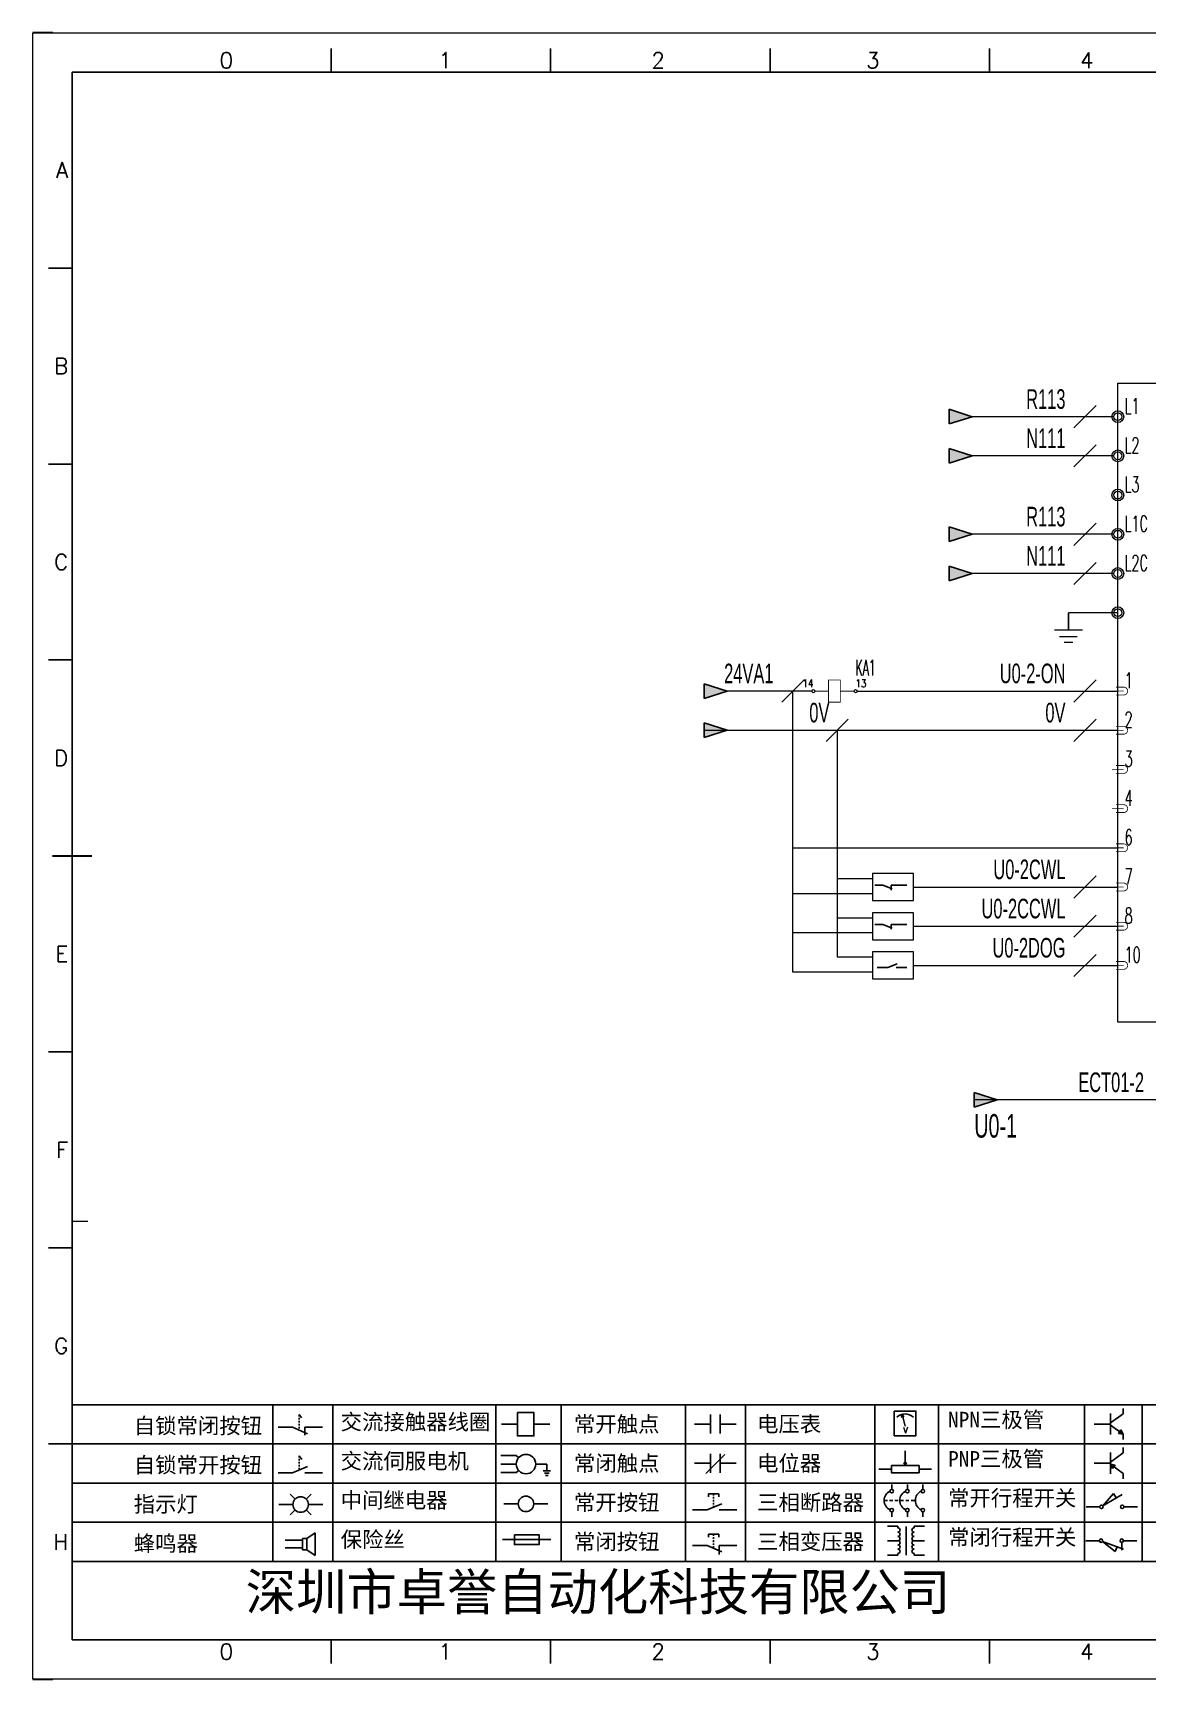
# Model space of a CAD drawing. Extents: x 49673 to 52330, y -5620 to -4375.
# Drawn here: x 50010.3 to 50152.4, y -5113.3 to -4903.3 of the extents above; entities that cross this region are included whole.
import ezdxf
from ezdxf.enums import TextEntityAlignment as Align

# ---------------------------------------------------------------- set-up
doc = ezdxf.new("R2010")
doc.units = 0
doc.header["$MEASUREMENT"] = 0
doc.linetypes.add('ACAD_ISO02W100', pattern=[15, 12, -3])
doc.layers.add('AE_BOR', color=1, linetype='Continuous')
doc.layers.add('ELEMENT', color=3, linetype='Continuous')
doc.layers.add('Dimension', color=3, linetype='Continuous', lineweight=13)
doc.styles.get("Standard").update_dxf_attribs({"font": 'txt.shx'})
doc.styles.add('WD', font='simplex.shx', dxfattribs={"bigfont": 'gbcbig.shx'})
doc.styles.add('样式 8', font='arial.ttf')
doc.styles.add('汉字', font='')
doc.styles.get('汉字').set_extended_font_data('新宋体')

# ---------------------------------------------------------------- blocks, each defined once
blk = doc.blocks.new('$element$00000335')
at = {"const_width": 0.0233}
for points in [[(0, 0), (0, -0.35)], [(-0.283, -0.35), (0.283, -0.35), (0.283, -0.65), (-0.283, -0.65), (-0.283, -0.35)], [(0, -1), (0, -0.65)]]:
    blk.add_lwpolyline(points, dxfattribs=at)
at = {"flags": 9}
blk.add_attdef('S', (0, 0), '', height=0.00000667, dxfattribs=at)
blk = doc.blocks.new('H_KA_M')
at = {"lineweight": 0}
for centre in [(0.2, 0), (5.6, 0)]:
    blk.add_circle(centre, 0.2, dxfattribs=at)
at = {"layer": 'ELEMENT', "color": 0, "xscale": 5, "yscale": 5, "zscale": 5, "rotation": 270}
blk.add_blockref('$element$00000335', (5.4, 0), dxfattribs=at)
at = {"lineweight": 0, "style": 'WD', "width": 0.8}
for tag, p, height in [('编号', (5.6, 2), 2), ('端子号', (5.6, 0.5), 1)]:
    blk.add_attdef(tag, p, '', height=height, dxfattribs=at)
blk.add_attdef('端子号', text='', height=1, dxfattribs=at).set_placement((0.2, 0.5), align=Align.RIGHT)
blk = doc.blocks.new('*U28')
at = {"linetype": 'ByBlock'}
for p, q in [((-1909.23, -780.45), (-1909.23, -780.67)), ((-1909.23, -780.45), (-1908.92, -780.84)), ((-1909.23, -780.84), (-1909.23, -781.05)), ((-1911.92, -782.07), (-1910.06, -782.07)), ((-1910.06, -782.07), (-1908.18, -782.88)), ((-1909.23, -781.23), (-1909.23, -781.44)), ((-1909.23, -781.61), (-1909.23, -781.83)), ((-1909.23, -782), (-1909.23, -782.21)), ((-1909.23, -782.38), (-1909.23, -782.43)), ((-1908.52, -783.07), (-1908.52, -782.07)), ((-1906.25, -782.07), (-1908.52, -782.07))]:
    blk.add_line(p, q, dxfattribs=at)
blk = doc.blocks.new('*U30')
at = {"linetype": 'ByBlock'}
for p, q in [((-1908.88, -791.17), (-1909.23, -790.71)), ((-1909.23, -790.71), (-1909.23, -790.92)), ((-1909.23, -791.09), (-1909.23, -791.31)), ((-1909.23, -791.48), (-1909.23, -791.69)), ((-1911.92, -792.89), (-1910.06, -792.89)), ((-1910.06, -792.89), (-1908.18, -792.08)), ((-1909.23, -791.86), (-1909.23, -792.08)), ((-1909.23, -792.25), (-1909.23, -792.47)), ((-1906.25, -792.89), (-1908.52, -792.89))]:
    blk.add_line(p, q, dxfattribs=at)
blk = doc.blocks.new('蜂鸣器')
at = {"linetype": 'ByBlock'}
for p, q in [((-1907.17, -795.53), (-1908.25, -796.26)), ((-1907.17, -795.53), (-1907.17, -798.41)), ((-1908.8, -796.48), (-1911.01, -796.48)), ((-1908.8, -797.46), (-1911.01, -797.46)), ((-1908.25, -796.26), (-1908.8, -796.26)), ((-1908.8, -797.68), (-1908.8, -796.26)), ((-1908.25, -797.68), (-1908.8, -797.68)), ((-1908.25, -797.68), (-1908.25, -796.26)), ((-1907.17, -798.41), (-1908.25, -797.68))]:
    blk.add_line(p, q, dxfattribs=at)
blk = doc.blocks.new('指示灯')
at = {"linetype": 'ByBlock'}
for p, q in [((-1854.25, -776.92), (-1856.06, -776.92)), ((-1854.62, -775.59), (-1853.97, -776.23)), ((-1851.9, -775.59), (-1852.54, -776.23)), ((-1852.26, -776.92), (-1850.45, -776.92)), ((-1854.62, -778.25), (-1853.97, -777.61)), ((-1851.9, -778.25), (-1852.54, -777.61))]:
    blk.add_line(p, q, dxfattribs=at)
blk.add_circle((-1853.26, -776.92), 0.992, dxfattribs=at)
blk = doc.blocks.new('交流接触器线圈')
at = {"linetype": 'ByBlock'}
for p, q in [((-1880.82, -781.77), (-1882.87, -781.77)), ((-1878.72, -781.77), (-1876.67, -781.77))]:
    blk.add_line(p, q, dxfattribs=at)
blk.add_lwpolyline([(-1880.82, -780.28), (-1878.72, -780.28), (-1878.72, -783.26), (-1880.82, -783.26)], close=True, dxfattribs=at)
blk = doc.blocks.new('交流伺服电机')
at = {"linetype": 'ByBlock'}
for p, q in [((-1880.97, -785.75), (-1882.94, -785.75)), ((-1880.97, -786.85), (-1882.94, -786.85)), ((-1880.97, -785.75), (-1880.65, -786.03)), ((-1878.49, -786.85), (-1877.07, -786.85)), ((-1877.07, -786.85), (-1877.07, -787.72)), ((-1880.97, -787.94), (-1882.94, -787.94)), ((-1880.97, -787.94), (-1880.65, -787.67)), ((-1877.54, -787.72), (-1876.59, -787.72)), ((-1877.38, -788.01), (-1876.75, -788.01)), ((-1877.23, -788.29), (-1876.9, -788.29))]:
    blk.add_line(p, q, dxfattribs=at)
blk.add_circle((-1879.73, -786.85), 1.24, dxfattribs=at)
blk = doc.blocks.new('中间继电器')
at = {"linetype": 'ByBlock'}
for p, q in [((-1880.72, -791.92), (-1882.54, -791.92)), ((-1878.74, -791.92), (-1876.92, -791.92))]:
    blk.add_line(p, q, dxfattribs=at)
blk.add_circle((-1879.73, -791.92), 0.992, dxfattribs=at)
blk = doc.blocks.new('保险丝')
at = {"linetype": 'ByBlock'}
blk.add_line((-1882.72, -796.49), (-1876.55, -796.49), dxfattribs=at)
blk.add_lwpolyline([(-1881.2, -795.86), (-1878.06, -795.86), (-1878.06, -797.12), (-1881.2, -797.12)], close=True, dxfattribs=at)
blk = doc.blocks.new('常开按钮')
at = {"linetype": 'ByBlock'}
for p, q in [((-1910.06, -787.73), (-1908.18, -786.93)), ((-1909.9, -785.68), (-1908.56, -785.68)), ((-1909.9, -785.68), (-1909.9, -786.07)), ((-1909.23, -785.68), (-1909.23, -785.89)), ((-1909.23, -786.06), (-1909.23, -786.28)), ((-1909.23, -786.45), (-1909.23, -786.67)), ((-1909.23, -786.84), (-1909.23, -787.05)), ((-1909.23, -787.22), (-1909.23, -787.38)), ((-1908.56, -785.68), (-1908.56, -786.07)), ((-1911.92, -787.73), (-1910.06, -787.73)), ((-1906.25, -787.73), (-1908.52, -787.73))]:
    blk.add_line(p, q, dxfattribs=at)
blk = doc.blocks.new('常开触点')
at = {"linetype": 'ByBlock'}
for p, q in [((-1853.82, -782.99), (-1853.82, -780.56)), ((-1852.6, -782.99), (-1852.6, -780.56)), ((-1853.82, -781.77), (-1855.88, -781.77)), ((-1852.6, -781.77), (-1850.55, -781.77))]:
    blk.add_line(p, q, dxfattribs=at)
blk = doc.blocks.new('常闭触点')
at = {"linetype": 'ByBlock'}
for p, q in [((-1853.82, -786.77), (-1855.88, -786.77)), ((-1852.01, -785.66), (-1854.43, -788.1)), ((-1853.82, -787.99), (-1853.82, -785.56)), ((-1852.6, -787.99), (-1852.6, -785.56)), ((-1852.6, -786.77), (-1850.55, -786.77))]:
    blk.add_line(p, q, dxfattribs=at)
blk = doc.blocks.new('常闭按钮')
at = {"linetype": 'ByBlock'}
for p, q in [((-1854.11, -790.83), (-1852.77, -790.83)), ((-1854.11, -790.83), (-1854.11, -791.22)), ((-1853.44, -790.83), (-1853.44, -791.04)), ((-1853.44, -791.21), (-1853.44, -791.43)), ((-1853.44, -791.6), (-1853.44, -791.82)), ((-1852.77, -790.83), (-1852.77, -791.22)), ((-1856.13, -792.28), (-1854.28, -792.28)), ((-1854.28, -792.28), (-1852.4, -793.09)), ((-1853.44, -791.99), (-1853.44, -792.2)), ((-1853.44, -792.37), (-1853.44, -792.53)), ((-1850.47, -792.28), (-1852.73, -792.28)), ((-1852.73, -792.28), (-1852.73, -793.43))]:
    blk.add_line(p, q, dxfattribs=at)
blk = doc.blocks.new('电压表')
at = {"linetype": 'ByBlock'}
for p, q in [((-1814.84, -780.75), (-1814.91, -781.13)), ((-1814.6, -781.05), (-1814.91, -781.13)), ((-1814.84, -780.75), (-1814.46, -782.26)), ((-1814.84, -780.75), (-1814.6, -781.05))]:
    blk.add_line(p, q, dxfattribs=at)
blk.add_lwpolyline([(-1815.84, -780.34), (-1813.07, -780.34), (-1813.07, -783.49), (-1815.84, -783.49)], close=True, dxfattribs=at)
blk.add_arc((-1814.46, -782.26), 1.56, 46.8313, 133.1687, dxfattribs=at)
at = {"linetype": 'ByBlock', "insert": (-1814.7, -782.39), "char_height": 0.75, "width": 0.6768, "attachment_point": 1}
blk.add_mtext('V', dxfattribs=at)
blk = doc.blocks.new('电位器')
at = {"linetype": 'ByBlock'}
for p, q in [((-1814.45, -787.3), (-1814.45, -785.39)), ((-1814.45, -787.3), (-1814.62, -786.96)), ((-1814.62, -786.96), (-1814.27, -786.96)), ((-1814.45, -787.3), (-1814.27, -786.96)), ((-1816.21, -787.75), (-1817.79, -787.75)), ((-1812.68, -787.75), (-1811.1, -787.75))]:
    blk.add_line(p, q, dxfattribs=at)
blk.add_lwpolyline([(-1816.21, -787.3), (-1812.68, -787.3), (-1812.68, -788.2), (-1816.21, -788.2)], close=True, dxfattribs=at)
blk = doc.blocks.new('三相断路器')
at = {"linetype": 'ByBlock'}
for p, q in [((-1816.17, -790.33), (-1816.17, -789.7)), ((-1814.17, -790.33), (-1814.17, -789.7)), ((-1812.18, -790.33), (-1812.18, -789.7)), ((-1817.14, -791.74), (-1816.72, -791.74)), ((-1816.45, -791.74), (-1816.03, -791.74)), ((-1816.17, -793.19), (-1816.17, -793.83)), ((-1815.76, -791.74), (-1815.34, -791.74)), ((-1815.07, -791.74), (-1814.65, -791.74)), ((-1814.38, -791.74), (-1813.96, -791.74)), ((-1814.17, -793.19), (-1814.17, -793.83)), ((-1813.69, -791.74), (-1813.27, -791.74)), ((-1812.18, -793.19), (-1812.18, -793.83))]:
    blk.add_line(p, q, dxfattribs=at)
for centre in [(-1816.17, -790.55), (-1814.17, -790.55), (-1812.18, -790.55), (-1816.17, -792.98), (-1814.17, -792.98), (-1812.18, -792.98)]:
    blk.add_circle(centre, 0.219, dxfattribs=at)
for centre in [(-1815.81, -791.74), (-1813.82, -791.74), (-1811.83, -791.74)]:
    blk.add_arc(centre, 1.32, 115.5791, 244.4209, dxfattribs=at)
blk = doc.blocks.new('三相变压器')
at = {"linetype": 'ByBlock'}
for p, q in [((-1816.69, -795.03), (-1815.37, -795.03)), ((-1815.37, -795.03), (-1815.37, -795.24)), ((-1814.34, -798.7), (-1814.34, -795.04)), ((-1812, -795.03), (-1813.32, -795.03)), ((-1813.32, -795.03), (-1813.32, -795.24)), ((-1816.69, -796.87), (-1815.37, -796.87)), ((-1812, -796.87), (-1813.32, -796.87)), ((-1816.69, -798.71), (-1815.37, -798.71)), ((-1815.37, -798.71), (-1815.37, -798.5)), ((-1813.32, -798.71), (-1813.32, -798.5)), ((-1812, -798.71), (-1813.32, -798.71))]:
    blk.add_line(p, q, dxfattribs=at)
for centre, start, end in [((-1815.37, -795.51), 270, 90), ((-1815.37, -796.06), 270, 90), ((-1813.32, -795.51), 90, 270), ((-1813.32, -796.06), 90, 270), ((-1815.37, -796.6), 270, 90), ((-1815.37, -797.14), 270, 90), ((-1815.37, -797.68), 270, 90), ((-1815.37, -798.23), 270, 90), ((-1813.32, -796.6), 90, 270), ((-1813.32, -797.14), 90, 270), ((-1813.32, -797.68), 90, 270), ((-1813.32, -798.23), 90, 270)]:
    blk.add_arc(centre, 0.271, start, end, dxfattribs=at)
blk = doc.blocks.new('NPN三极管')
at = {"linetype": 'ByBlock'}
for p, q in [((-1785.73, -780.61), (-1785.73, -783.32)), ((-1785.73, -781.82), (-1784.15, -780.66)), ((-1784.15, -780.66), (-1784.15, -779.98)), ((-1785.73, -781.97), (-1787.81, -781.97)), ((-1785.73, -782.11), (-1784.15, -783.27)), ((-1784.41, -782.73), (-1784.74, -783.18)), ((-1784.15, -783.27), (-1784.74, -783.18)), ((-1784.15, -783.27), (-1784.41, -782.73)), ((-1784.15, -783.27), (-1784.15, -783.96))]:
    blk.add_line(p, q, dxfattribs=at)
blk = doc.blocks.new('PNP三极管')
at = {"linetype": 'ByBlock'}
for p, q in [((-1784.9, -785.38), (-1784.9, -788.09)), ((-1783.32, -785.43), (-1783.32, -784.75)), ((-1784.9, -786.74), (-1786.98, -786.74)), ((-1784.9, -786.59), (-1783.32, -785.43)), ((-1784.9, -786.88), (-1783.32, -788.04)), ((-1784.9, -786.88), (-1784.31, -786.97)), ((-1784.9, -786.88), (-1784.64, -787.42)), ((-1784.31, -786.97), (-1784.64, -787.42)), ((-1783.32, -788.04), (-1783.32, -788.73))]:
    blk.add_line(p, q, dxfattribs=at)
blk = doc.blocks.new('常开行程开关')
at = {"linetype": 'ByBlock'}
for p, q in [((-1785.89, -792.17), (-1784.52, -790.62)), ((-1785.89, -792.17), (-1783.43, -790.72)), ((-1784.52, -790.62), (-1784.19, -791.17)), ((-1786.29, -792.3), (-1788.01, -792.3)), ((-1781.48, -792.3), (-1783.21, -792.3))]:
    blk.add_line(p, q, dxfattribs=at)
for centre in [(-1786.07, -792.3), (-1783.42, -792.3)]:
    blk.add_circle(centre, 0.219, dxfattribs=at)
blk = doc.blocks.new('常闭行程开关')
at = {"linetype": 'ByBlock'}
for p, q in [((-1786.34, -796.62), (-1788.07, -796.62)), ((-1785.93, -796.72), (-1783.25, -797.7)), ((-1785.93, -796.72), (-1784.3, -798)), ((-1784.3, -798), (-1784.08, -797.4)), ((-1783.48, -796.84), (-1783.48, -797.85)), ((-1781.54, -796.62), (-1783.26, -796.62))]:
    blk.add_line(p, q, dxfattribs=at)
for centre in [(-1786.12, -796.62), (-1783.48, -796.62)]:
    blk.add_circle(centre, 0.219, dxfattribs=at)
blk = doc.blocks.new('电控横A4')
for p, q in [((292, -5), (5, -5)), ((5, -5), (5, -205)), ((10.03, -205), (289.53, -205)), ((130.8, -205), (190.75, -205))]:
    blk.add_line(p, q)
at = {"lineweight": 9, "ltscale": 0.1}
for p, q in [((5, -151.57), (7, -151.57)), ((101.34, -205), (130.8, -205)), ((129.44, -205), (129.44, -205)), ((129.44, -205), (129.44, -205)), ((129.44, -205), (129.44, -205)), ((129.44, -205), (129.44, -205))]:
    blk.add_line(p, q, dxfattribs=at)
at = {"linetype": 'ByBlock'}
for p, q in [((292, -175), (5, -175)), ((292, -180), (5, -180)), ((292, -185), (5, -185)), ((292, -190), (5, -190)), ((292, -195), (5, -195))]:
    blk.add_line(p, q, dxfattribs=at)
at = {"color": 0, "lineweight": -2}
for p, q in [((30.58, -175), (30.58, -195)), ((38.26, -175), (38.26, -195)), ((59.05, -175), (59.05, -195)), ((67.4, -175), (67.4, -195)), ((83.26, -175), (83.26, -195)), ((90.91, -175), (90.91, -195)), ((107.4, -175), (107.4, -195)), ((115.5, -175), (115.5, -195)), ((134.12, -175), (134.12, -195)), ((141.48, -175), (141.48, -195))]:
    blk.add_line(p, q, dxfattribs=at)
at = {"color": 0, "ltscale": 2}
blk.add_line((101.34, -205), (5, -205), dxfattribs=at)
at = {"layer": 'AE_BOR', "lineweight": 30}
for p, q in [((2.53, 0), (0, 0)), ((0, -210), (2.53, -210))]:
    blk.add_line(p, q, dxfattribs=at)
at = {"layer": 'AE_BOR', "color": 1, "lineweight": 15}
for p, q in [((0, 0), (297, 0)), ((0, -210), (0, 0)), ((297, -210), (0, -210))]:
    blk.add_line(p, q, dxfattribs=at)
at = {"layer": 'AE_BOR'}
for p, q in [((38.03, -5), (38.03, -2)), ((66.03, -5), (66.03, -2)), ((94.03, -5), (94.03, -2)), ((122.03, -5), (122.03, -2)), ((5, -30), (2, -30)), ((5, -55), (2, -55)), ((5, -80), (2, -80)), ((5, -130), (2, -130)), ((5, -155), (2, -155)), ((5, -180), (2, -180)), ((38.03, -205), (38.03, -208)), ((66.03, -205), (66.03, -208)), ((94.03, -205), (94.03, -208)), ((122.03, -205), (122.03, -208))]:
    blk.add_line(p, q, dxfattribs=at)
at = {"layer": 'AE_BOR', "color": 2, "lineweight": 30}
blk.add_line((2.5, -105), (7.5, -105), dxfattribs=at)
at = {"linetype": 'ByBlock'}
for name, p in [('*U28', (1943.19, 604.18)), ('交流接触器线圈', (1942.62, 604.27)), ('常开触点', (1940.27, 604.3)), ('电压表', (1925.71, 604.52)), ('NPN三极管', (1923.2, 604.5)), ('PNP三极管', (1922.37, 604.27)), ('*U30', (1943.19, 609.18)), ('交流伺服电机', (1942.62, 604.27)), ('常闭触点', (1940.27, 604.3)), ('电位器', (1925.71, 604.52)), ('指示灯', (1887.41, 589.18)), ('中间继电器', (1942.62, 604.27)), ('常开按钮', (1996.06, 599.3)), ('三相断路器', (1925.71, 604.52)), ('常开行程开关', (1922.37, 604.27)), ('三相变压器', (1925.71, 604.52)), ('蜂鸣器', (1943.19, 604.18)), ('保险丝', (1942.62, 604.27)), ('常闭按钮', (1940.27, 599.3)), ('常闭行程开关', (1922.37, 604.27))]:
    blk.add_blockref(name, p, dxfattribs=at)
at = {"char_height": 2, "attachment_point": 1, "style": '汉字'}
for s, insert in [('{\\fKaiTi_GB2312|b0|i0|c134|p49;自锁常闭按钮}', (12.86, -176.69)), ('{\\fKaiTi_GB2312|b0|i0|c134|p49;交流接触器线圈}', (39.25, -176.19)), ('{\\fKaiTi_GB2312|b0|i0|c134|p49;常开触点}', (69.01, -176.48)), ('{\\fKaiTi_GB2312|b0|i0|c134|p49;电压表}', (92.37, -176.47)), ('{\\fKaiTi_GB2312|b0|i0|c134|p49;NPN三极管}', (116.73, -175.91)), ('{\\fKaiTi_GB2312|b0|i0|c134|p49;自锁常开按钮}', (12.86, -181.69)), ('{\\fKaiTi_GB2312|b0|i0|c134|p49;交流伺服电机}', (39.25, -181.19)), ('{\\fKaiTi_GB2312|b0|i0|c134|p49;常闭触点}', (69.01, -181.48)), ('{\\fKaiTi_GB2312|b0|i0|c134|p49;电位器}', (92.37, -181.47)), ('{\\fKaiTi_GB2312|b0|i0|c134|p49;PNP三极管}', (116.73, -180.91)), ('{\\fKaiTi_GB2312|b0|i0|c134|p49;指示灯}', (12.86, -186.69)), ('{\\fKaiTi_GB2312|b0|i0|c134|p49;中间继电器}', (39.25, -186.19)), ('{\\fKaiTi_GB2312|b0|i0|c134|p49;常开按钮}', (69.01, -186.48)), ('{\\fKaiTi_GB2312|b0|i0|c134|p49;三相断路器}', (92.37, -186.47)), ('{\\fKaiTi_GB2312|b0|i0|c134|p49;常开行程开关}', (116.73, -185.91)), ('{\\fKaiTi_GB2312|b0|i0|c134|p49;保险丝}', (39.25, -191.19)), ('{\\fKaiTi_GB2312|b0|i0|c134|p49;常闭行程开关}', (116.73, -190.91)), ('{\\fKaiTi_GB2312|b0|i0|c134|p49;蜂鸣器}', (12.86, -191.69)), ('{\\fKaiTi_GB2312|b0|i0|c134|p49;常闭按钮}', (69.01, -191.48)), ('{\\fKaiTi_GB2312|b0|i0|c134|p49;三相变压器}', (92.37, -191.47))]:
    blk.add_mtext(s, dxfattribs=dict(at, insert=insert))
at = {"color": 0, "lineweight": -2, "insert": (27.14, -196.53), "char_height": 4.7064, "width": 96.1138, "attachment_point": 1}
blk.add_mtext('深圳市卓誉自动化科技有限公司', dxfattribs=at)
at = {"layer": 'AE_BOR', "style": 'WD'}
for s, p in [('0', (24.67, -4.5)), ('1', (52.6, -4.5)), ('2', (79.75, -4.5)), ('3', (107.15, -4.5)), ('4', (134.45, -4.5)), ('0', (24.67, -207.5)), ('1', (52.6, -207.5)), ('2', (79.75, -207.5)), ('3', (107.15, -207.5)), ('4', (134.45, -207.5))]:
    blk.add_text(s, height=2, dxfattribs=at).set_placement(p, align=Align.CENTER)
for s, p in [('A', (4.5, -17.5)), ('B', (4.5, -42.5)), ('C', (4.5, -67.5)), ('D', (4.5, -92.5)), ('E', (4.5, -117.5)), ('F', (4.5, -142.5)), ('G', (4.5, -167.5)), ('H', (4.5, -192.5))]:
    blk.add_text(s, height=2, dxfattribs=at).set_placement(p, align=Align.MIDDLE_RIGHT)

msp = doc.modelspace()

# ---------------------------------------------------------------- hatches: boundary and pattern name
for points in [[(50130.06, -4952.28), (50127.14, -4953.21), (50127.14, -4951.34)], [(50130.06, -4957.28), (50127.14, -4958.21), (50127.14, -4956.34)], [(50130.06, -4967.28), (50127.14, -4968.22), (50127.14, -4966.35)], [(50130.06, -4972.29), (50127.14, -4973.22), (50127.14, -4971.35)], [(50098.83, -4987.29), (50095.91, -4988.22), (50095.91, -4986.35)], [(50098.83, -4992.28), (50095.91, -4993.22), (50095.91, -4991.35)], [(50133.27, -5039.44), (50130.35, -5040.38), (50130.35, -5038.51)], [(50133.27, -5039.44), (50130.35, -5040.38), (50130.35, -5038.51)]]:
    msp.add_hatch(color=256).paths.add_polyline_path(points)

# ---------------------------------------------------------------- linework, layer by layer
for p, q in [((50130.06, -4952.28), (50127.14, -4951.34)), ((50127.14, -4953.21), (50127.14, -4951.34)), ((50130.06, -4952.28), (50127.14, -4953.21)), ((50130.06, -4957.28), (50127.14, -4956.34)), ((50127.14, -4958.21), (50127.14, -4956.34)), ((50130.06, -4957.28), (50127.14, -4958.21)), ((50130.06, -4967.28), (50127.14, -4966.35)), ((50127.14, -4968.22), (50127.14, -4966.35)), ((50130.06, -4967.28), (50127.14, -4968.22)), ((50130.06, -4972.29), (50127.14, -4971.35)), ((50127.14, -4973.22), (50127.14, -4971.35)), ((50130.06, -4972.29), (50127.14, -4973.22)), ((50142.35, -4977.29), (50142.35, -4979.47)), ((50098.83, -4987.29), (50095.91, -4986.35)), ((50095.91, -4988.22), (50095.91, -4986.35)), ((50098.83, -4987.29), (50095.91, -4988.22)), ((50098.83, -4992.28), (50095.91, -4991.35)), ((50095.91, -4993.22), (50095.91, -4991.35)), ((50098.83, -4992.28), (50095.91, -4993.22)), ((50133.27, -5039.44), (50130.35, -5038.51)), ((50130.35, -5040.38), (50130.35, -5038.51)), ((50133.27, -5039.44), (50130.35, -5038.51)), ((50133.27, -5039.44), (50130.35, -5040.38)), ((50133.27, -5039.44), (50130.35, -5040.38))]:
    msp.add_line(p, q)
at = {"lineweight": 0}
for p, q in [((50148.16, -4952.28), (50130.06, -4952.28)), ((50148.16, -4957.28), (50130.06, -4957.28)), ((50148.16, -4967.28), (50130.06, -4967.28)), ((50148.16, -4972.29), (50130.06, -4972.29)), ((50148.66, -4977.29), (50142.35, -4977.29)), ((50140.56, -4979.49), (50144.14, -4979.49)), ((50141.22, -4980.34), (50143.47, -4980.34)), ((50141.8, -4981.04), (50142.94, -4981.04)), ((50109.61, -4987.29), (50098.83, -4987.29)), ((50107.21, -5023.14), (50107.21, -4987.29)), ((50112.87, -4992.28), (50112.87, -5021.25)), ((50117.35, -5011.25), (50112.87, -5011.25)), ((50117.35, -5013.14), (50107.21, -5013.14)), ((50117.35, -5016.25), (50112.87, -5016.25)), ((50117.35, -5018.14), (50107.21, -5018.14)), ((50117.35, -5023.14), (50107.21, -5023.14)), ((50117.35, -5021.25), (50112.87, -5021.25))]:
    msp.add_line(p, q, dxfattribs=at)
at = {"color": 3, "lineweight": 0}
for p, q in [((50115.41, -4987.28), (50148.66, -4987.28)), ((50095.91, -4992.28), (50148.66, -4992.28)), ((50107.21, -5007.28), (50148.66, -5007.28)), ((50122.6, -5012.28), (50148.66, -5012.28)), ((50122.6, -5017.28), (50148.66, -5017.28)), ((50122.6, -5022.28), (50148.66, -5022.28)), ((50163.19, -5039.44), (50130.35, -5039.44))]:
    msp.add_line(p, q, dxfattribs=at)
at = {"linetype": 'ACAD_ISO02W100'}
for p, q in [((50117.67, -5012.05), (50118.68, -5012.05)), ((50118.68, -5012.05), (50119.87, -5012.52)), ((50119.74, -5012.05), (50121.73, -5012.05)), ((50119.74, -5012.05), (50119.74, -5012.67)), ((50117.67, -5017.05), (50118.68, -5017.05)), ((50118.68, -5017.05), (50119.87, -5017.52)), ((50119.74, -5017.05), (50121.73, -5017.05)), ((50119.74, -5017.05), (50119.74, -5017.67)), ((50119.33, -5022.57), (50117.97, -5022.57)), ((50119.33, -5022.57), (50120.52, -5022.1)), ((50120.39, -5022.57), (50121.73, -5022.57))]:
    msp.add_line(p, q, dxfattribs=at)
at = {"lineweight": 0}
for points in [[(50148.66, -4948), (50177.28, -4948), (50177.28, -5029.51), (50148.66, -5029.51)], [(50122.6, -5014.01), (50122.6, -5010.56), (50117.35, -5010.56), (50117.35, -5014.01)], [(50122.6, -5019.01), (50122.6, -5015.56), (50117.35, -5015.56), (50117.35, -5019.01)], [(50122.6, -5024.01), (50122.6, -5020.56), (50117.35, -5020.56), (50117.35, -5024.01)]]:
    msp.add_lwpolyline(points, close=True, dxfattribs=at)
at = {"color": 3, "lineweight": 0, "const_width": 0.1, "flags": 128}
for points in [[(50149.41, -4987.28), (50147.91, -4987.28)], [(50149.41, -4992.28), (50147.91, -4992.28)], [(50149.41, -4997.28), (50147.91, -4997.28)], [(50149.41, -5002.28), (50147.91, -5002.28)], [(50149.41, -5007.28), (50147.91, -5007.28)], [(50149.41, -5012.28), (50147.91, -5012.28)], [(50149.41, -5017.28), (50147.91, -5017.28)], [(50149.41, -5022.28), (50147.91, -5022.28)]]:
    msp.add_lwpolyline(points, dxfattribs=at)
for points in [[(50148.41, -4986.78), (50149.41, -4986.78, -1), (50149.41, -4987.78), (50148.41, -4987.78)], [(50148.41, -4991.78), (50149.41, -4991.78, -1), (50149.41, -4992.78), (50148.41, -4992.78)], [(50148.41, -4996.78), (50149.41, -4996.78, -1), (50149.41, -4997.78), (50148.41, -4997.78)], [(50148.41, -5001.78), (50149.41, -5001.78, -1), (50149.41, -5002.78), (50148.41, -5002.78)], [(50148.41, -5006.78), (50149.41, -5006.78, -1), (50149.41, -5007.78), (50148.41, -5007.78)], [(50148.41, -5011.78), (50149.41, -5011.78, -1), (50149.41, -5012.78), (50148.41, -5012.78)], [(50148.41, -5016.78), (50149.41, -5016.78, -1), (50149.41, -5017.78), (50148.41, -5017.78)], [(50148.41, -5021.78), (50149.41, -5021.78, -1), (50149.41, -5022.78), (50148.41, -5022.78)]]:
    msp.add_lwpolyline(points, format="xyb", dxfattribs=at)
at = {"lineweight": 0}
for centre, radius in [((50148.66, -4952.28), 0.75), ((50148.66, -4952.28), 0.5), ((50148.66, -4957.28), 0.75), ((50148.66, -4957.28), 0.5), ((50148.66, -4962.28), 0.75), ((50148.66, -4962.28), 0.5), ((50148.66, -4967.28), 0.75), ((50148.66, -4967.28), 0.5), ((50148.66, -4972.29), 0.75), ((50148.66, -4972.29), 0.5), ((50148.66, -4977.29), 0.75), ((50148.66, -4977.29), 0.5)]:
    msp.add_circle(centre, radius, dxfattribs=at)
at = {"layer": 'Dimension', "lineweight": 0}
for p, q in [((50143.05, -4953.69), (50145.88, -4950.86)), ((50143.05, -4958.69), (50145.88, -4955.86)), ((50143.05, -4968.7), (50145.88, -4965.87)), ((50143.05, -4973.7), (50145.88, -4970.87)), ((50105.8, -4988.7), (50108.63, -4985.87)), ((50143.05, -4988.7), (50145.88, -4985.87)), ((50111.45, -4993.7), (50114.28, -4990.87)), ((50143.05, -4993.7), (50145.88, -4990.87)), ((50143.05, -5013.7), (50145.88, -5010.87)), ((50143.05, -5018.7), (50145.88, -5015.87)), ((50143.05, -5023.7), (50145.88, -5020.87))]:
    msp.add_line(p, q, dxfattribs=at)

# ---------------------------------------------------------------- block references
msp.add_blockref('电控横A4', (50010.27, -4903.32))
at = {"lineweight": 0}
ref = msp.add_blockref('H_KA_M', (50109.61, -4987.29), dxfattribs=at)
ref.add_attrib('编号', 'KA1', (50115.21, -4985.29), dxfattribs={"lineweight": 0, "height": 2, "style": 'WD', "width": 0.5})
ref.add_attrib('端子号', '13', (50115.21, -4986.79), dxfattribs={"lineweight": 0, "height": 1, "style": 'WD', "width": 0.8})
ref.add_attrib('端子号', '14', dxfattribs={"lineweight": 0, "height": 1, "style": 'WD', "width": 0.8}).set_placement((50109.81, -4986.79), align=Align.RIGHT)

# ---------------------------------------------------------------- texts
at = {"lineweight": 0, "style": 'WD', "width": 0.6}
for s, p in [('L1', (50149.52, -4951.93)), ('L2', (50149.52, -4956.93)), ('L3', (50149.52, -4961.93)), ('L1C', (50149.52, -4966.93)), ('L2C', (50149.52, -4971.94)), ('1', (50149.52, -4986.93)), ('2', (50149.52, -4991.93)), ('3', (50149.52, -4996.93)), ('4', (50149.52, -5001.93)), ('6', (50149.52, -5006.93)), ('7', (50149.52, -5011.93)), ('8', (50149.52, -5016.93)), ('10', (50149.52, -5021.93))]:
    msp.add_text(s, height=2, dxfattribs=at).set_placement(p)
at = {"layer": 'Dimension', "lineweight": 0, "style": '样式 8', "width": 0.6}
for s, p in [('R113', (50141.98, -4951.28)), ('N111', (50141.98, -4956.28)), ('R113', (50141.98, -4966.28)), ('N111', (50141.98, -4971.29)), ('24VA1', (50104.73, -4986.29)), ('0V', (50111.87, -4991.28)), ('0V', (50141.98, -4991.28)), ('U0-2CWL', (50141.98, -5011.28)), ('U0-2CCWL', (50141.98, -5016.28)), ('U0-2DOG', (50141.98, -5021.28)), ('ECT01-2', (50152, -5038.44))]:
    msp.add_text(s, height=2.5, dxfattribs=at).set_placement(p, align=Align.RIGHT)
at = {"layer": 'Dimension', "color": 3, "lineweight": 0, "style": '样式 8', "width": 0.6}
msp.add_text('U0-2-ON', height=2.5, dxfattribs=at).set_placement((50141.98, -4986.28), align=Align.RIGHT)
at = {"layer": 'Dimension', "lineweight": 0, "style": '样式 8', "width": 0.6}
msp.add_text('U0-1', height=3, dxfattribs=at).set_placement((50130.35, -5044.25))

doc.saveas('drawing.dxf')
